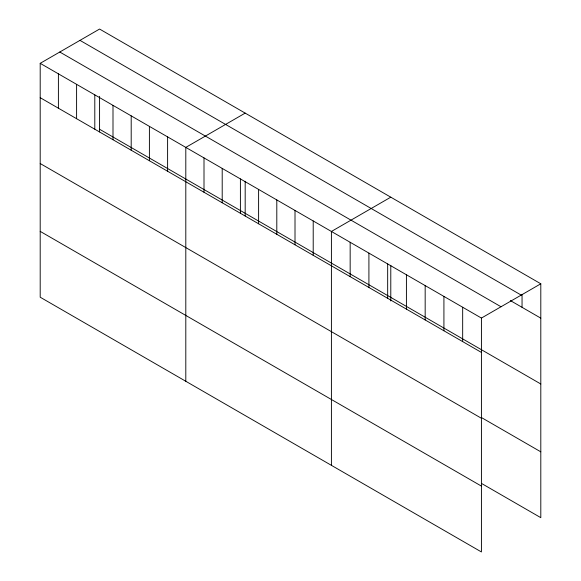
<?xml version="1.0" encoding="UTF-8"?>
<svg xmlns="http://www.w3.org/2000/svg" width="581" height="581" viewBox="0 0 581 581"><rect width="100%" height="100%" fill="white"/><g stroke="black" fill="none" stroke-linecap="round" stroke-linejoin="round"><path stroke-width="0.87" d="M40.198 63.329L481.424 318.068L481.424 551.95L40.198 297.211L40.198 63.329L99.576 29.05L540.802 283.789L540.802 517.671L481.424 483.385M245.182 113.113L185.804 147.392L185.804 381.274M390.788 197.177L331.41 231.463L331.41 465.337M481.424 318.068L540.802 283.789M79.982 40.365L521.208 295.104M510.329 300.551L540.802 318.148M59.792 52.021L501.018 306.761M99.576 129.251L540.802 383.99M40.198 97.688L481.424 352.427M481.424 417.543L540.802 451.829M40.198 163.53L481.424 418.269M40.198 231.369L481.424 486.108M522.05 294.661L522.05 307.32M462.672 307.247L462.672 341.599M443.92 296.419L443.92 330.771M425.169 285.591L425.169 319.949M406.417 274.769L406.417 309.121M390.788 265.321L390.788 300.943M387.665 263.941L387.665 298.293M368.913 253.113L368.913 287.464M350.161 242.284L350.161 276.643M313.21 220.954L313.21 255.306M295.01 210.445L295.01 244.797M276.803 199.937L276.803 234.288M258.603 189.428L258.603 223.779M245.182 181.257L245.182 215.987M240.403 178.919L240.403 213.278M222.203 168.41L222.203 202.769M204.004 157.901L204.004 192.26M167.604 136.891L167.604 171.242M149.404 126.382L149.404 160.734M131.197 115.873L131.197 150.225M112.997 105.364L112.997 139.716M99.576 96.323L99.576 131.923M94.797 94.856L94.797 129.207M76.598 84.347L76.598 118.698M58.398 73.838L58.398 108.197"/></g></svg>
